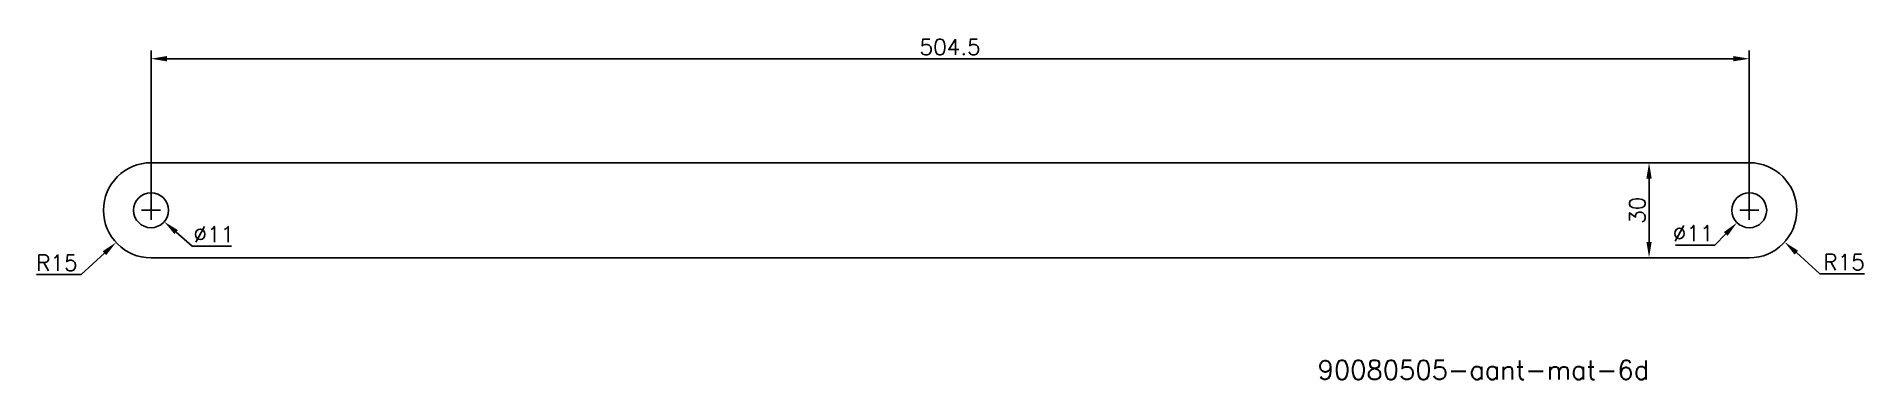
# Model space of a CAD drawing. Extents: x 2686 to 3263, y 667 to 775.
import ezdxf

# ---------------------------------------------------------------- set-up
doc = ezdxf.new("R2010")
doc.units = 0
doc.header["$LTSCALE"] = 0.5
doc.layers.get('DEFPOINTS').update_dxf_attribs({"linetype": 'CONTINUOUS'})
for name, color, linetype in [('50VOL', 13, 'CONTINUOUS'), ('70VOL', 5, 'CONTINUOUS'), ('BRANDLIJN', 93, 'CONTINUOUS')]:
    doc.layers.add(name, color=color, linetype=linetype)
doc.styles.add('ROMANS', font='romans.shx')
doc.dimstyles.new('1_OP_02$0', dxfattribs={"dimscale": 2, "dimtxt": 2.5, "dimasz": 2.5, "dimexe": 1.3, "dimexo": 0.6, "dimgap": 0.6, "dimtad": 1, "dimdec": 1, "dimdsep": 46, "dimtxsty": 'ROMANS', "dimcen": -1.5, "dimclrd": 150, "dimclre": 150, "dimclrt": 5, "dimadec": 0, "dimazin": 0, "dimtfac": 1, "dimtdec": 1, "dimtmove": 0, "dimatfit": 3, "dimfxl": 0, "dimtolj": 1, "dimtzin": 0, "dimarcsym": 0})
doc.dimstyles.new('1_OP_02$3', dxfattribs={"dimscale": 2, "dimtxt": 2.5, "dimasz": 2.5, "dimexe": 1.3, "dimexo": 0.6, "dimgap": 0.6, "dimtad": 1, "dimtoh": 1, "dimdec": 1, "dimdsep": 46, "dimtxsty": 'ROMANS', "dimcen": -1.5, "dimclrd": 150, "dimclre": 150, "dimclrt": 5, "dimadec": 0, "dimazin": 0, "dimtfac": 1, "dimtdec": 1, "dimtofl": 0, "dimtmove": 0, "dimatfit": 0, "dimfxl": 0, "dimtolj": 1, "dimtzin": 0, "dimarcsym": 0})
doc.dimstyles.new('1_OP_02$4', dxfattribs={"dimscale": 2, "dimtxt": 2.5, "dimasz": 2.5, "dimexe": 1.3, "dimexo": 0.6, "dimgap": 0.6, "dimtad": 1, "dimtoh": 1, "dimdec": 1, "dimdsep": 46, "dimtxsty": 'ROMANS', "dimcen": 1, "dimclrd": 150, "dimclre": 150, "dimclrt": 5, "dimadec": 0, "dimazin": 0, "dimtfac": 1, "dimtdec": 1, "dimtofl": 0, "dimtmove": 0, "dimatfit": 3, "dimfxl": 0, "dimtolj": 1, "dimtzin": 0, "dimarcsym": 0})

# ---------------------------------------------------------------- blocks, each defined once
blk = doc.blocks.new('*D0')
at = {"layer": '70VOL', "color": 150, "lineweight": -2}
for p, q in [((2722.28, 721.69), (2722.28, 770.91)), ((2727.28, 768.31), (3221.78, 768.31)), ((3226.78, 721.69), (3226.78, 770.91))]:
    blk.add_line(p, q, dxfattribs=at)
at = {"layer": '70VOL', "color": 150}
for points in [[(2727.28, 769.15), (2727.28, 767.48), (2722.28, 768.31)], [(3221.78, 769.15), (3221.78, 767.48), (3226.78, 768.31)]]:
    blk.add_solid(points, dxfattribs=at)
at = {"layer": 'DEFPOINTS', "color": 0}
for p in [(3226.78, 768.31), (2722.28, 720.49), (3226.78, 720.49)]:
    blk.add_point(p, dxfattribs=at)
at = {"layer": '70VOL', "color": 5, "insert": (2974.53, 772.01), "char_height": 5, "attachment_point": 5, "style": 'ROMANS'}
blk.add_mtext('\\A1;504.5', dxfattribs=at)
blk = doc.blocks.new('*D1')
at = {"layer": '70VOL', "color": 150, "lineweight": -2}
for p, q in [((2722.28, 717.49), (2722.28, 723.49)), ((2719.28, 720.49), (2725.28, 720.49)), ((2730.2, 713.61), (2735.28, 709.2)), ((2735.28, 709.2), (2747.67, 709.2))]:
    blk.add_line(p, q, dxfattribs=at)
at = {"layer": '70VOL', "color": 150}
blk.add_solid([(2730.75, 714.24), (2729.66, 712.98), (2726.43, 716.89)], dxfattribs=at)
at = {"layer": 'DEFPOINTS', "color": 0}
for p in [(2718.12, 724.1), (2726.43, 716.89)]:
    blk.add_point(p, dxfattribs=at)
at = {"layer": '70VOL', "color": 5, "insert": (2742.08, 712.9), "char_height": 5, "attachment_point": 5, "style": 'ROMANS'}
blk.add_mtext('\\A1;∅11', dxfattribs=at)
blk = doc.blocks.new('*D2')
at = {"layer": '70VOL', "color": 150, "lineweight": -2}
for p, q in [((2722.28, 718.49), (2722.28, 722.49)), ((2720.28, 720.49), (2724.28, 720.49)), ((2700.2, 700.18), (2707.56, 706.95)), ((2686.14, 700.18), (2700.2, 700.18))]:
    blk.add_line(p, q, dxfattribs=at)
at = {"layer": '70VOL', "color": 150}
blk.add_solid([(2706.99, 707.56), (2708.12, 706.34), (2711.24, 710.34)], dxfattribs=at)
at = {"layer": 'DEFPOINTS', "color": 0}
for p in [(2722.28, 720.49), (2711.24, 710.34)]:
    blk.add_point(p, dxfattribs=at)
at = {"layer": '70VOL', "color": 5, "insert": (2692.57, 703.88), "char_height": 5, "attachment_point": 5, "style": 'ROMANS'}
blk.add_mtext('\\A1;R15', dxfattribs=at)
blk = doc.blocks.new('*D3')
at = {"layer": '70VOL', "color": 150, "lineweight": -2}
for p, q in [((3226.78, 718.49), (3226.78, 722.49)), ((3224.78, 720.49), (3228.78, 720.49)), ((3249.08, 700.43), (3241.65, 707.12)), ((3263.14, 700.43), (3249.08, 700.43))]:
    blk.add_line(p, q, dxfattribs=at)
at = {"layer": '70VOL', "color": 150}
blk.add_solid([(3242.2, 707.74), (3241.09, 706.5), (3237.93, 710.46)], dxfattribs=at)
at = {"layer": 'DEFPOINTS', "color": 0}
for p in [(3226.78, 720.49), (3237.93, 710.46)]:
    blk.add_point(p, dxfattribs=at)
at = {"layer": '70VOL', "color": 5, "insert": (3256.71, 704.13), "char_height": 5, "attachment_point": 5, "style": 'ROMANS'}
blk.add_mtext('\\A1;R15', dxfattribs=at)
blk = doc.blocks.new('*D4')
at = {"layer": '70VOL', "color": 150, "lineweight": -2}
for p, q in [((3226.78, 717.49), (3226.78, 723.49)), ((3223.78, 720.49), (3229.78, 720.49)), ((3219.38, 713.04), (3215.86, 709.49)), ((3215.86, 709.49), (3203.47, 709.49))]:
    blk.add_line(p, q, dxfattribs=at)
at = {"layer": '70VOL', "color": 150}
blk.add_solid([(3218.79, 713.63), (3219.97, 712.45), (3222.9, 716.59)], dxfattribs=at)
at = {"layer": 'DEFPOINTS', "color": 0}
for p in [(3230.65, 724.4), (3222.9, 716.59)]:
    blk.add_point(p, dxfattribs=at)
at = {"layer": '70VOL', "color": 5, "insert": (3209.06, 713.19), "char_height": 5, "attachment_point": 5, "style": 'ROMANS'}
blk.add_mtext('\\A1;∅11', dxfattribs=at)
blk = doc.blocks.new('*D5')
at = {"layer": '70VOL', "color": 150, "lineweight": -2}
for p, q in [((3225.58, 735.49), (3192.55, 735.49)), ((3195.15, 730.49), (3195.15, 710.49)), ((3225.58, 705.49), (3192.55, 705.49))]:
    blk.add_line(p, q, dxfattribs=at)
at = {"layer": '70VOL', "color": 150}
for points in [[(3194.32, 730.49), (3195.98, 730.49), (3195.15, 735.49)], [(3194.32, 710.49), (3195.98, 710.49), (3195.15, 705.49)]]:
    blk.add_solid(points, dxfattribs=at)
at = {"layer": 'DEFPOINTS', "color": 0}
for p in [(3226.78, 735.49), (3195.15, 705.49), (3226.78, 705.49)]:
    blk.add_point(p, dxfattribs=at)
at = {"layer": '70VOL', "color": 5, "insert": (3191.45, 720.49), "char_height": 5, "attachment_point": 5, "rotation": 90, "style": 'ROMANS'}
blk.add_mtext('\\A1;30', dxfattribs=at)

msp = doc.modelspace()

# ---------------------------------------------------------------- linework, layer by layer
at = {"layer": '50VOL'}
for p, q in [((2722.28, 735.49), (3226.78, 735.49)), ((3226.78, 705.49), (2722.28, 705.49))]:
    msp.add_line(p, q, dxfattribs=at)
for centre in [(2722.28, 720.49), (3226.78, 720.49)]:
    msp.add_circle(centre, 5.5, dxfattribs=at)
for centre, start, end in [((2722.28, 720.49), 90, 270), ((3226.78, 720.49), 270, 90)]:
    msp.add_arc(centre, 15, start, end, dxfattribs=at)

# ---------------------------------------------------------------- texts
at = {"layer": 'BRANDLIJN', "style": 'ROMANS'}
msp.add_text('90080505-aant-mat-6d', height=6, dxfattribs=at).set_placement((3090.52, 667.12))

# ---------------------------------------------------------------- dimensions: what is measured, and where the dimension line sits
at = {"layer": '70VOL'}
dim = msp.add_linear_dim(base=(3226.78, 768.31), p1=(2722.28, 720.49), p2=(3226.78, 720.49), dimstyle='1_OP_02$0', dxfattribs=at)
dim.commit()
dim.dimension.update_dxf_attribs({"geometry": '*D0', "text_midpoint": (2974.53, 772.01)})
dim = msp.add_linear_dim(base=(3195.15, 705.49), p1=(3226.78, 735.49), p2=(3226.78, 705.49), angle=90, dimstyle='1_OP_02$0', dxfattribs=at)
dim.commit()
dim.dimension.update_dxf_attribs({"geometry": '*D5', "text_midpoint": (3191.45, 720.49)})
for center, mpoint, picture, middle in [((2722.28, 720.49), (2711.24, 710.34), '*D2', (2692.57, 700.18)), ((3226.78, 720.49), (3237.93, 710.46), '*D3', (3256.71, 704.13))]:
    dim = msp.add_radius_dim(center=center, mpoint=mpoint, dimstyle='1_OP_02$4', dxfattribs=at)
    dim.commit()
    dim.dimension.update_dxf_attribs({"geometry": picture, "text_midpoint": middle})
for p1, p2, picture, middle in [((2718.12, 724.1), (2726.43, 716.89), '*D1', (2742.08, 709.2)), ((3230.65, 724.4), (3222.9, 716.59), '*D4', (3209.06, 709.49))]:
    dim = msp.add_diameter_dim_2p(p1=p1, p2=p2, dimstyle='1_OP_02$3', dxfattribs=at)
    dim.commit()
    dim.dimension.update_dxf_attribs({"geometry": picture, "text_midpoint": middle, "dimtype": 163})

doc.saveas('drawing.dxf')
